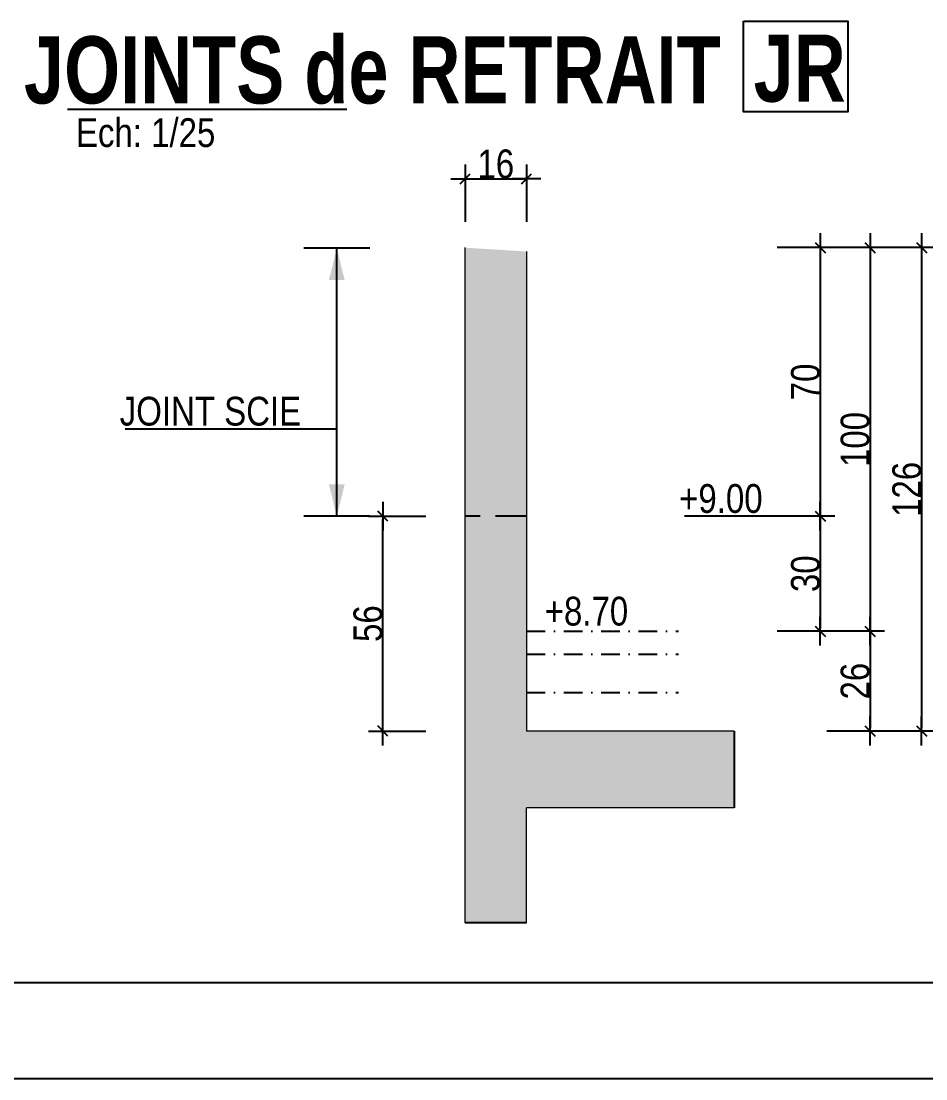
# Model space of a CAD drawing. Header units: centimetres. Extents: x -10252 to 0, y 2374 to 6574.
# Drawn here: x -5999 to -5528, y 2374 to 2925 of the extents above; entities that cross this region are included whole.
import ezdxf
from ezdxf.enums import TextEntityAlignment as Align

# ---------------------------------------------------------------- set-up
doc = ezdxf.new("R2010")
doc.units = ezdxf.units.CM
doc.header["$LTSCALE"] = 12.7
doc.header["$PDMODE"] = 1
doc.header["$PDSIZE"] = -2
doc.linetypes.add('CACHEX2', pattern=[19.05, 12.7, -6.35])
doc.linetypes.add('TIRETPTX2', pattern=[50.8, 25.4, -12.7, 0, -12.7])
for name, color, linetype in [('01_cote_gen', 4, 'Continuous'), ('01_linteaux', 2, 'Continuous'), ('01_murs_sup', 2, 'CACHEX2'), ('01_poch_BN', 9, 'Continuous'), ('01_texte', 230, 'Continuous'), ('AA_COTES', 2, 'Continuous')]:
    doc.layers.add(name, color=color, linetype=linetype)
doc.layers.add('01_murs_coup', color=5, linetype='Continuous', lineweight=60)
doc.styles.add('ARIAL NA', font='ARIALN.TTF')
doc.styles.add('impact', font='impact.ttf')
doc.styles.add('STYLE2', font='ARIALN.TTF')
doc.dimstyles.new('JB25', dxfattribs={"dimscale": 0.1, "dimtxt": 150, "dimasz": 15, "dimexe": 0.1, "dimexo": 0.1, "dimgap": 0.09, "dimtad": 1, "dimdec": 1, "dimlfac": 0.5, "dimdsep": 46, "dimtxsty": 'STYLE2', "dimblk1": 'BOND_G', "dimblk2": 'BOND_D', "dimsah": 1, "dimcen": 1.5, "dimdle": 0.01, "dimse1": 1, "dimse2": 1, "dimclrd": 4, "dimclre": 2, "dimclrt": 6, "dimazin": 2, "dimtfac": 2.333333, "dimtdec": 1, "dimtix": 1, "dimtmove": 2, "dimatfit": 3, "dimldrblk": 'BOND_G', "dimfxl": 1, "dimtolj": 1, "dimtzin": 0, "dimarcsym": 0})

# ---------------------------------------------------------------- blocks, each defined once
blk = doc.blocks.new('BOND_G')
at = {"layer": 'AA_COTES', "color": 0}
for p, q in [((0, -5), (0, 15)), ((5, 0), (-5, 0)), ((1.77, 1.77), (-1.77, -1.77))]:
    blk.add_line(p, q, dxfattribs=at)
blk = doc.blocks.new('BOND_D')
at = {"layer": 'AA_COTES', "color": 0}
for p, q in [((0, 5), (0, -15)), ((5, 0), (-5, 0)), ((-1.77, -1.77), (1.77, 1.77))]:
    blk.add_line(p, q, dxfattribs=at)
blk = doc.blocks.new('*D1842')
at = {"layer": '01_cote_gen', "color": 4, "lineweight": -2, "transparency": 16777216}
blk.add_line((-5583.12, 2805.72), (-5583.12, 2668.72), dxfattribs=at)
at = {"layer": 'Defpoints', "color": 0, "transparency": 16777216}
for p in [(-5709.47, 2807.22), (-5660.71, 2667.22), (-5583.12, 2667.22)]:
    blk.add_point(p, dxfattribs=at)
at = {"layer": '01_cote_gen', "color": 4, "lineweight": -2, "transparency": 16777216, "xscale": 1.5, "yscale": 1.5, "zscale": 1.5}
for name, p, rotation in [('BOND_G', (-5583.12, 2807.22), 90), ('BOND_D', (-5583.12, 2667.22), 270)]:
    blk.add_blockref(name, p, dxfattribs=dict(at, rotation=rotation))
at = {"layer": '01_cote_gen', "color": 6, "transparency": 16777216, "insert": (-5590.79, 2737.22), "char_height": 15, "attachment_point": 5, "rotation": 90, "style": 'STYLE2'}
blk.add_mtext('\\A1;70', dxfattribs=at)
blk = doc.blocks.new('*D1843')
at = {"layer": '01_cote_gen', "color": 4, "lineweight": -2, "transparency": 16777216}
blk.add_line((-5583.12, 2665.72), (-5583.12, 2608.72), dxfattribs=at)
at = {"layer": 'Defpoints', "color": 0, "transparency": 16777216}
for p in [(-5630.14, 2667.22), (-5618.63, 2607.22), (-5583.12, 2607.22)]:
    blk.add_point(p, dxfattribs=at)
at = {"layer": '01_cote_gen', "color": 4, "lineweight": -2, "transparency": 16777216, "xscale": 1.5, "yscale": 1.5, "zscale": 1.5}
for name, p, rotation in [('BOND_G', (-5583.12, 2667.22), 90), ('BOND_D', (-5583.12, 2607.22), 270)]:
    blk.add_blockref(name, p, dxfattribs=dict(at, rotation=rotation))
at = {"layer": '01_cote_gen', "color": 6, "transparency": 16777216, "insert": (-5590.79, 2637.22), "char_height": 15, "attachment_point": 5, "rotation": 90, "style": 'STYLE2'}
blk.add_mtext('\\A1;30', dxfattribs=at)
blk = doc.blocks.new('*D1844')
at = {"layer": '01_cote_gen', "color": 4, "lineweight": -2, "transparency": 16777216}
blk.add_line((-5557.23, 2605.72), (-5557.23, 2556.72), dxfattribs=at)
at = {"layer": 'Defpoints', "color": 0, "transparency": 16777216}
for p in [(-5579.73, 2607.22), (-5608.86, 2555.22), (-5557.23, 2555.22)]:
    blk.add_point(p, dxfattribs=at)
at = {"layer": '01_cote_gen', "color": 4, "lineweight": -2, "transparency": 16777216, "xscale": 1.5, "yscale": 1.5, "zscale": 1.5}
for name, p, rotation in [('BOND_G', (-5557.23, 2607.22), 90), ('BOND_D', (-5557.23, 2555.22), 270)]:
    blk.add_blockref(name, p, dxfattribs=dict(at, rotation=rotation))
at = {"layer": '01_cote_gen', "color": 6, "transparency": 16777216, "insert": (-5564.9, 2581.22), "char_height": 15, "attachment_point": 5, "rotation": 90, "style": 'STYLE2'}
blk.add_mtext('\\A1;26', dxfattribs=at)
blk = doc.blocks.new('*D1845')
at = {"layer": '01_cote_gen', "color": 4, "lineweight": -2, "transparency": 16777216}
blk.add_line((-5557.23, 2805.72), (-5557.23, 2608.72), dxfattribs=at)
at = {"layer": 'Defpoints', "color": 0, "transparency": 16777216}
for p in [(-5575.62, 2807.22), (-5575.62, 2607.22), (-5557.23, 2607.22)]:
    blk.add_point(p, dxfattribs=at)
at = {"layer": '01_cote_gen', "color": 4, "lineweight": -2, "transparency": 16777216, "xscale": 1.5, "yscale": 1.5, "zscale": 1.5}
for name, p, rotation in [('BOND_G', (-5557.23, 2807.22), 90), ('BOND_D', (-5557.23, 2607.22), 270)]:
    blk.add_blockref(name, p, dxfattribs=dict(at, rotation=rotation))
at = {"layer": '01_cote_gen', "color": 6, "transparency": 16777216, "insert": (-5564.9, 2707.22), "char_height": 15, "attachment_point": 5, "rotation": 90, "style": 'STYLE2'}
blk.add_mtext('\\A1;100', dxfattribs=at)
blk = doc.blocks.new('*D1846')
at = {"layer": '01_cote_gen', "color": 4, "lineweight": -2, "ltscale": 2, "transparency": 16777216}
blk.add_line((-5530.34, 2805.72), (-5530.34, 2556.72), dxfattribs=at)
at = {"layer": 'Defpoints', "color": 0, "ltscale": 2, "transparency": 16777216}
for p in [(-5549.73, 2807.22), (-5549.73, 2555.22), (-5530.34, 2555.22)]:
    blk.add_point(p, dxfattribs=at)
at = {"layer": '01_cote_gen', "color": 4, "lineweight": -2, "ltscale": 2, "transparency": 16777216, "xscale": 1.5, "yscale": 1.5, "zscale": 1.5}
for name, p, rotation in [('BOND_G', (-5530.34, 2807.22), 90), ('BOND_D', (-5530.34, 2555.22), 270)]:
    blk.add_blockref(name, p, dxfattribs=dict(at, rotation=rotation))
at = {"layer": '01_cote_gen', "color": 6, "ltscale": 2, "transparency": 16777216, "insert": (-5538, 2681.22), "char_height": 15, "attachment_point": 5, "rotation": 90, "style": 'STYLE2'}
blk.add_mtext('\\A1;126', dxfattribs=at)
blk = doc.blocks.new('*D1847')
at = {"layer": '01_cote_gen', "color": 4, "lineweight": -2, "ltscale": 2, "transparency": 16777216}
blk.add_line((-5811.07, 2556.72), (-5811.07, 2665.72), dxfattribs=at)
at = {"layer": 'Defpoints', "color": 0, "ltscale": 2, "transparency": 16777216}
for p in [(-5811.07, 2667.22), (-5693.64, 2667.22), (-5682.06, 2555.22)]:
    blk.add_point(p, dxfattribs=at)
at = {"layer": '01_cote_gen', "color": 4, "lineweight": -2, "ltscale": 2, "transparency": 16777216, "xscale": 1.5, "yscale": 1.5, "zscale": 1.5}
for name, p, rotation in [('BOND_D', (-5811.07, 2667.22), 90), ('BOND_G', (-5811.07, 2555.22), 270)]:
    blk.add_blockref(name, p, dxfattribs=dict(at, rotation=rotation))
at = {"layer": '01_cote_gen', "color": 6, "ltscale": 2, "transparency": 16777216, "insert": (-5818.74, 2611.22), "char_height": 15, "attachment_point": 5, "rotation": 90, "style": 'STYLE2'}
blk.add_mtext('\\A1;56', dxfattribs=at)
blk = doc.blocks.new('*D1848')
at = {"layer": '01_cote_gen', "color": 4, "lineweight": -2, "ltscale": 2, "transparency": 16777216}
blk.add_line((-5766.68, 2843.11), (-5737.68, 2843.11), dxfattribs=at)
at = {"layer": 'Defpoints', "color": 0, "ltscale": 2, "transparency": 16777216}
for p in [(-5736.18, 2843.11), (-5768.18, 2807.22), (-5736.18, 2805.22)]:
    blk.add_point(p, dxfattribs=at)
at = {"layer": '01_cote_gen', "color": 4, "lineweight": -2, "ltscale": 2, "transparency": 16777216, "xscale": 1.5, "yscale": 1.5, "zscale": 1.5, "rotation": 180}
blk.add_blockref('BOND_G', (-5768.18, 2843.11), dxfattribs=at)
at = {"layer": '01_cote_gen', "color": 4, "lineweight": -2, "ltscale": 2, "transparency": 16777216, "xscale": 1.5, "yscale": 1.5, "zscale": 1.5}
blk.add_blockref('BOND_D', (-5736.18, 2843.11), dxfattribs=at)
at = {"layer": '01_cote_gen', "color": 6, "ltscale": 2, "transparency": 16777216, "insert": (-5752.18, 2850.77), "char_height": 15, "attachment_point": 5, "style": 'STYLE2'}
blk.add_mtext('\\A1;16', dxfattribs=at)

msp = doc.modelspace()

# ---------------------------------------------------------------- hatches: boundary and pattern name
at = {"layer": '01_poch_BN'}
h = msp.add_hatch(color=256, dxfattribs=at)
h.dxf.hatch_style = 1
h.paths.add_polyline_path([(-5736.18, 2767.22), (-5736.18, 2805.22), (-5768.18, 2807.22), (-5768.18, 2769.22), (-5768.18, 2661.22), (-5736.18, 2661.22)])
h.paths.add_polyline_path([(-5736.18, 2661.22), (-5768.18, 2661.22), (-5768.18, 2455.22), (-5736.18, 2455.22), (-5736.18, 2515.22), (-5627.94, 2515.22), (-5627.94, 2555.22), (-5736.18, 2555.22)])

# ---------------------------------------------------------------- linework, layer by layer
at = {"layer": '01_cote_gen'}
msp.add_line((-3217.41, 2373.88), (-10252.01, 2373.88), dxfattribs=at)
at = {"layer": '01_linteaux', "linetype": 'TIRETPTX2', "ltscale": 0.03}
for p, q in [((-5736.18, 2607.22), (-5657, 2607.22)), ((-5736.18, 2595.22), (-5657, 2595.22)), ((-5736.18, 2575.22), (-5657, 2575.22))]:
    msp.add_line(p, q, dxfattribs=at)
at = {"layer": '01_murs_coup', "linetype": 'Continuous', "lineweight": 5}
for p, q in [((-5768.18, 2455.22), (-5768.18, 2807.22)), ((-5736.18, 2805.22), (-5736.18, 2555.22)), ((-5627.94, 2555.22), (-5736.18, 2555.22)), ((-5627.94, 2515.22), (-5736.18, 2515.22)), ((-5736.18, 2455.22), (-5736.18, 2515.22))]:
    msp.add_line(p, q, dxfattribs=at)
at = {"layer": '01_murs_sup', "ltscale": 0.1}
msp.add_line((-5736.18, 2667.22), (-5768.18, 2667.22), dxfattribs=at)
at = {"layer": '01_poch_BN'}
for p, q in [((-5627.94, 2555.22), (-5627.94, 2515.22)), ((-5736.18, 2455.22), (-5768.18, 2455.22))]:
    msp.add_line(p, q, dxfattribs=at)
at = {"layer": '01_texte'}
for p, q in [((-5975.4, 2879.49), (-5829.79, 2879.49)), ((-5817.88, 2806.92), (-5852.15, 2806.92)), ((-5835.02, 2667.22), (-5835.02, 2806.92)), ((-5945.34, 2712.74), (-5835.02, 2712.74)), ((-5817.88, 2667.22), (-5852.15, 2667.22)), ((-5605.62, 2667.22), (-5653.79, 2667.22)), ((-3217.41, 2423.88), (-10202.01, 2423.88))]:
    msp.add_line(p, q, dxfattribs=at)
msp.add_lwpolyline([(-5623.16, 2925.31), (-5568.83, 2925.31), (-5568.83, 2878.05), (-5623.16, 2878.05)], close=True, dxfattribs=at)
for points in [[(-5835.02, 2806.92), (-5839.13, 2790.28), (-5835.02, 2790.28)], [(-5835.02, 2806.92), (-5830.9, 2790.28), (-5835.02, 2790.28)], [(-5835.02, 2667.22), (-5839.13, 2683.86), (-5835.02, 2683.86)], [(-5835.02, 2667.22), (-5830.9, 2683.86), (-5835.02, 2683.86)]]:
    msp.add_solid(points, dxfattribs=at)

# ---------------------------------------------------------------- texts
at = {"layer": '01_texte', "style": 'impact'}
for s, p in [('JOINTS de RETRAIT ', (-5811.29, 2900.59)), ('JR', (-5593.85, 2900.59))]:
    msp.add_text(s, height=35, dxfattribs=at).set_placement(p, align=Align.MIDDLE)
at = {"layer": '01_texte'}
for s, style, p in [('Ech: 1/25', 'STYLE2', (-5970.92, 2859.7)), ('JOINT SCIE', 'ARIAL NA', (-5948.11, 2714.47)), ('+9.00', 'ARIAL NA', (-5656.66, 2668.95)), ('+8.70', 'ARIAL NA', (-5726.7, 2610.22))]:
    msp.add_text(s, height=15, dxfattribs=dict(at, style=style)).set_placement(p)

# ---------------------------------------------------------------- dimensions: what is measured, and where the dimension line sits
at = {"layer": '01_cote_gen', "ltscale": 2}
dim = msp.add_linear_dim(base=(-5736.18, 2843.11), p1=(-5768.18, 2807.22), p2=(-5736.18, 2805.22), dimstyle='JB25', dxfattribs=at)
dim.commit()
dim.dimension.update_dxf_attribs({"geometry": '*D1848', "text_midpoint": (-5752.18, 2850.77)})
at = {"layer": '01_cote_gen'}
for base, p1, p2, picture, middle in [((-5583.12, 2667.22), (-5709.47, 2807.22), (-5660.71, 2667.22), '*D1842', (-5590.79, 2737.22)), ((-5557.23, 2607.22), (-5575.62, 2807.22), (-5575.62, 2607.22), '*D1845', (-5564.9, 2707.22)), ((-5583.12, 2607.22), (-5630.14, 2667.22), (-5618.63, 2607.22), '*D1843', (-5590.79, 2637.22)), ((-5557.23, 2555.22), (-5579.73, 2607.22), (-5608.86, 2555.22), '*D1844', (-5564.9, 2581.22))]:
    dim = msp.add_linear_dim(base=base, p1=p1, p2=p2, angle=90, dimstyle='JB25', dxfattribs=at)
    dim.commit()
    dim.dimension.update_dxf_attribs({"geometry": picture, "text_midpoint": middle})
at = {"layer": '01_cote_gen', "ltscale": 2}
for base, p1, p2, picture, middle in [((-5530.34, 2555.22), (-5549.73, 2807.22), (-5549.73, 2555.22), '*D1846', (-5538, 2681.22)), ((-5811.07, 2667.22), (-5682.06, 2555.22), (-5693.64, 2667.22), '*D1847', (-5818.74, 2611.22))]:
    dim = msp.add_linear_dim(base=base, p1=p1, p2=p2, angle=90, dimstyle='JB25', dxfattribs=at)
    dim.commit()
    dim.dimension.update_dxf_attribs({"geometry": picture, "text_midpoint": middle})

doc.saveas('drawing.dxf')
